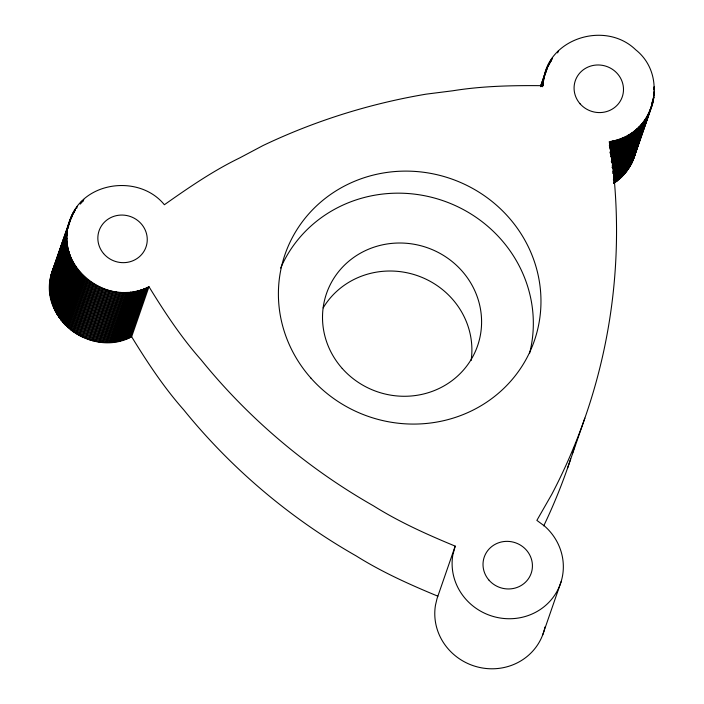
<?xml version="1.0" encoding="UTF-8"?>
<svg xmlns="http://www.w3.org/2000/svg" width="704" height="704" viewBox="0 0 704 704"><rect width="100%" height="100%" fill="white"/><g stroke="black" fill="none" stroke-linecap="round" stroke-linejoin="round"><path stroke-width="1.06" d="M148.966 286.704L131.639 336.758C90.675 358.934 36.071 316.474 52.193 271.242L70.277 219.085C83.662 180.902 139.603 174.17 164.375 204.741C188.496 187.748 213.004 170.852 239.606 157.969L263.05 145.534A621.166 592.416 19.1 0 1 426.061 94.16L452.813 90.772C482.636 85.95 513.049 85.36 543.206 85.694C543.286 39.794 604.226 19.175 635.677 49.764C670.27 77.167 653.33 137.016 609.268 141.654L613.466 171.521A621.166 592.416 19.1 0 1 551.734 494.419L536.87 520.388L544.632 526.134A55.889 53.302 19.1 0 1 526.398 616.141A55.889 53.302 19.1 0 1 452.813 555.069L455.198 546.128C427.143 534.538 399.221 522.007 373.481 505.842C307.683 468.398 248.67 418.625 201.045 359.762C181.192 337.357 164.604 312.18 148.966 286.704C107.14 309.408 51.762 264.634 70.277 219.085M635.422 153.287L635.668 152.196M636.038 150.568L636.161 150.022M635.263 153.824C632.025 165.959 624.043 176.669 613.536 183.489L630.863 133.434M455.198 546.128L437.026 598.611L435.486 605.123A55.889 53.302 19.1 0 0 479.371 667.401A55.889 53.302 19.1 0 0 544.43 629.402M51.242 274.454L71.139 217.026M50.97 275.537L71.826 215.494M50.75 276.637L72.046 214.984M50.503 277.719L72.574 213.998M50.31 278.819L67.751 228.219M72.362 215.046L73.066 212.995M67.69 228.862L68.754 225.799M71.227 218.645L73.612 212.018M50.16 279.928L67.496 229.874M49.984 281.037L67.32 230.982M73.137 214.13L74.202 211.068M49.931 281.591L67.267 231.537M74.052 212.142L74.765 210.1M49.861 282.146L67.197 232.091M74.017 212.705L75.073 209.642M74.659 211.209L75.372 209.158M49.782 283.263L67.118 233.209M49.685 284.381L67.012 234.326M49.667 284.935L67.003 234.881M49.632 285.498L66.959 235.444M49.623 286.616L66.959 236.562M76.604 208.463L77.308 206.422M49.597 287.742L66.933 237.688M49.623 288.297L66.95 238.242M49.623 288.86L66.95 238.806M49.685 289.986L67.021 239.932M49.738 291.104L67.065 241.05M49.79 291.667L67.126 241.613M80.23 204.186L80.942 202.136M49.826 292.23L67.162 242.167M49.966 293.348L67.302 243.285M81.013 203.377L81.726 201.326M81.831 202.594L82.544 200.552M50.09 294.466L67.426 244.411M50.186 295.02L67.514 244.966M50.257 295.574L67.584 245.52M83.063 201.432L83.767 199.39M50.468 296.683L67.804 246.629M50.662 297.801L67.998 247.746M50.794 298.346L68.121 248.292M50.899 298.901L68.235 248.846M51.181 300.001L68.517 249.946M51.445 301.101L68.781 251.046M51.612 301.638L68.948 251.583M51.762 302.192L69.089 252.138M52.114 303.266L69.45 253.211M52.448 304.348L69.784 254.294M52.65 304.885L69.978 254.83M52.826 305.422L70.162 255.367M53.249 306.478L70.585 256.423M53.654 307.542L70.99 257.488M53.891 308.062L71.227 258.007M54.102 308.59L71.438 258.535M54.595 309.619L71.931 259.565M55.07 310.658L72.398 260.603M55.334 311.168L72.67 261.114M55.581 311.678L72.917 261.624M56.135 312.682L73.471 262.627M56.672 313.694L74.008 263.639M56.98 314.186L74.307 264.132M57.253 314.679L74.589 264.625M57.878 315.647L75.205 265.593M58.476 316.624L75.812 266.57M58.81 317.099L76.138 267.045M59.118 317.583L76.454 267.529M59.796 318.507L77.132 268.453M60.465 319.449L77.792 269.394M60.826 319.906L78.153 269.852M61.16 320.364L78.496 270.31M61.899 321.253L79.235 271.198M62.621 322.159L79.957 272.105M63.008 322.59L80.344 272.527M63.378 323.03L80.714 272.976M64.178 323.875L81.506 273.821M64.953 324.729L82.289 274.674M65.366 325.134L82.702 275.079M65.762 325.556L83.098 275.502M66.616 326.348L83.943 276.294M67.443 327.166L84.779 277.103M67.883 327.545L85.219 277.49M68.306 327.941L85.642 277.886M69.203 328.68L86.53 278.626M70.083 329.446L87.41 279.391M70.541 329.798L87.877 279.743M70.99 330.167L88.326 280.113M71.931 330.854L89.267 280.799M72.855 331.566L90.191 281.512M73.339 331.892L90.675 281.838M73.814 332.235L91.142 282.181M74.791 332.869L92.127 282.814M75.759 333.52L93.095 283.466M76.261 333.81L93.597 283.756M76.754 334.127L94.09 284.073M77.774 334.699L95.11 284.645M78.778 335.298L96.114 285.234M79.306 335.562L96.633 285.507M79.816 335.843L97.143 285.789M80.863 336.354L98.199 286.299M81.91 336.89L99.238 286.836M82.438 337.119L99.774 287.065M82.966 337.374L100.302 287.32M84.049 337.823L101.385 287.769M85.122 338.29L102.458 288.235M85.677 338.492L103.004 288.438M86.214 338.721L103.55 288.658M87.322 339.099L104.65 289.045M88.422 339.504L105.75 289.45M88.977 339.671L106.313 289.617M89.531 339.856L106.867 289.802M90.658 340.173L107.994 290.118M91.784 340.507L109.111 290.453M92.347 340.648L109.683 290.594M92.91 340.806L110.246 290.743M94.054 341.044L111.39 290.99M95.198 341.317L112.526 291.262M95.77 341.414L113.106 291.359M96.342 341.537L113.678 291.482M97.504 341.713L114.831 291.658M98.648 341.915L115.984 291.861M99.229 341.977L116.565 291.922M99.81 342.074L117.146 292.01M100.971 342.179L118.307 292.125M102.133 342.302L119.469 292.248M102.714 342.338L120.05 292.283M103.294 342.39L120.63 292.336M104.465 342.426L121.792 292.371M105.626 342.487L122.962 292.433M106.207 342.478L123.543 292.424M106.788 342.496L124.124 292.442M107.95 342.461L125.286 292.406M109.12 342.452L126.447 292.398M109.701 342.417L127.028 292.362M110.282 342.399L127.609 292.345M111.434 342.294L128.77 292.239M112.596 342.214L129.923 292.151M113.168 342.135L130.504 292.081M113.749 342.082L131.076 292.028M114.893 341.906L132.22 291.852M116.037 341.757L133.373 291.702M116.609 341.642L133.936 291.588M117.181 341.563L134.517 291.5M118.307 341.317L135.643 291.262M119.442 341.097L136.778 291.042M120.006 340.947L137.333 290.893M120.569 340.824L137.896 290.77M121.678 340.516L139.005 290.462M122.795 340.226L140.122 290.171M123.341 340.05L140.668 289.995M123.895 339.891L141.222 289.837M124.978 339.513L142.314 289.458M126.069 339.152L143.405 289.098M126.606 338.941L143.933 288.886M127.142 338.756L144.478 288.702M128.198 338.307L145.534 288.253M129.263 337.885L146.599 287.83M129.782 337.647L147.118 287.584M130.31 337.418L147.646 287.364M546.92 67.962L540.514 86.513L547.36 66.933M540.76 86.706L548.284 64.9M541.015 86.231L548.786 63.906M541.218 86.064L544.051 77.889M541.429 85.835L543.902 78.69M548.266 65.991L549.331 62.929M541.587 85.914L543.708 79.79M548.434 66.026L549.85 61.934M541.526 86.469L543.646 80.344M549.085 64.522L550.414 60.975M542.045 86.099L543.453 82.007M549.965 63.096L551.021 60.034M542.274 86.187L543.33 83.125M550.898 61.125L551.61 59.074M542.247 86.75L543.303 83.679M551.223 60.667L551.927 58.617M542.546 86.284L543.25 84.242M551.17 61.213L552.235 58.15M557.665 52.897L558.369 50.855M609.33 145.482L610.746 141.398M609.761 147.33L611.89 141.196M609.972 148.218L612.445 141.064M610.183 149.125L613.017 140.958M609.884 152.926L614.134 140.668M610.658 153.683L615.252 140.395M610.852 154.537L615.806 140.228M610.702 156.429L616.361 140.087M611.134 157.186L617.153 139.823M611.389 158.022L617.76 139.63M611.486 159.826L618.561 139.392M611.31 161.665L619.098 139.198M611.503 162.51L619.643 139.014M612.216 163.108L620.708 138.591M612.234 165.774L621.782 138.195M612.049 167.587L622.31 137.958M612.577 167.376L622.838 137.746M612.902 168.925L623.876 137.262M612.894 171.53L624.914 136.796M612.691 173.307L625.425 136.532M613.202 173.061L625.944 136.286M613.492 174.557L626.938 135.731M613.448 177.091L627.95 135.203M613.58 177.813L628.434 134.913M613.369 179.582L628.936 134.64M613.624 181.016L629.895 134.024M613.994 183.163L631.33 133.109M614.478 182.864L631.814 132.801M615.393 182.195L632.72 132.141M616.317 181.544L633.653 131.49M616.766 181.192L634.093 131.138M617.223 180.858L634.55 130.803M618.086 180.136L635.422 130.073M618.974 179.423L636.31 129.369M619.388 179.045L636.724 128.99M619.828 178.684L637.155 128.63M620.646 177.91L637.974 127.855M621.474 177.153L638.81 127.098M621.87 176.748L639.197 126.694M622.274 176.361L639.61 126.306M623.04 175.534L640.376 125.479M653.558 88.625L654.262 86.583M623.823 174.724L641.159 124.67M624.184 174.293L641.52 124.238M653.585 89.188L654.289 87.146M653.629 89.742L654.333 87.701M624.571 173.879L641.898 123.825M625.275 173.008L642.611 122.954M626.006 172.154L643.333 122.1M626.331 171.706L643.667 121.651M653.69 93.113L654.394 91.071M626.692 171.266L644.019 121.211M653.638 94.23L654.35 92.189M627.334 170.35L644.67 120.296M628.003 169.453L645.339 119.398M653.611 95.357L654.315 93.306M628.311 168.986L645.638 118.932M653.558 95.911L654.271 93.87M628.628 168.529L645.964 118.474M653.532 96.466L654.245 94.424M629.218 167.57L646.554 117.515M652.951 99.722L654.016 96.65M629.825 166.628L647.425 116.09M652.159 102.309L653.928 97.205M630.388 165.669L647.724 115.614M652.098 102.872L653.866 97.759M630.907 164.674L648.243 114.62M652.256 102.951L653.664 98.859M631.453 163.698L648.789 113.643M651.728 105.072L653.497 99.968M631.69 163.196L653.374 100.514M632.403 161.682L653.004 102.142M632.878 160.67L652.758 103.233M633.706 158.594L652.124 105.371M567.521 468.204L584.857 418.15M542.661 634.99L561.088 581.768M52.193 271.242L53.803 267.08M54.243 266.05L54.49 265.549M54.718 265.038L55.238 264.053M55.739 263.05L56.021 262.574M437.862 596.182C409.807 584.593 381.885 572.062 356.145 555.896C290.356 518.452 231.334 468.679 183.709 409.816C163.856 387.411 147.268 362.234 131.639 336.758M570.689 458.876A621.166 592.416 19.1 0 1 543.734 525.87M574.658 446.354A621.166 592.416 19.1 0 1 572.378 453.666M544.993 626.956A55.889 53.302 19.1 0 1 544.632 628.593M323.171 307.886A79.93 76.234 19.1 0 1 417.956 275.845A79.93 76.234 19.1 0 1 471.126 360.501M280.65 268.083A131.93 125.822 19.1 0 1 442.834 200.622A131.93 125.822 19.1 0 1 529.531 353.461M488.796 579.929A24.834 23.681 19.1 0 0 530.948 573.945A24.834 23.681 19.1 0 0 503.422 541.605A24.834 23.681 19.1 0 0 488.796 579.929M580.078 103.796A24.834 23.681 19.1 0 0 622.125 97.258A24.834 23.681 19.1 0 0 594.15 65.27A24.834 23.681 19.1 0 0 580.078 103.796M103.602 253.598A24.834 23.681 19.1 0 0 145.763 247.676A24.834 23.681 19.1 0 0 118.281 215.301A24.834 23.681 19.1 0 0 103.602 253.598M310.939 378.127A131.93 125.822 19.1 0 0 533.984 341.801A131.93 125.822 19.1 0 0 384.129 172.858A131.93 125.822 19.1 0 0 310.939 378.127M342.223 368.438A79.93 76.234 19.1 0 0 477.356 346.43A79.93 76.234 19.1 0 0 386.566 244.068A79.93 76.234 19.1 0 0 342.223 368.438"/></g></svg>
